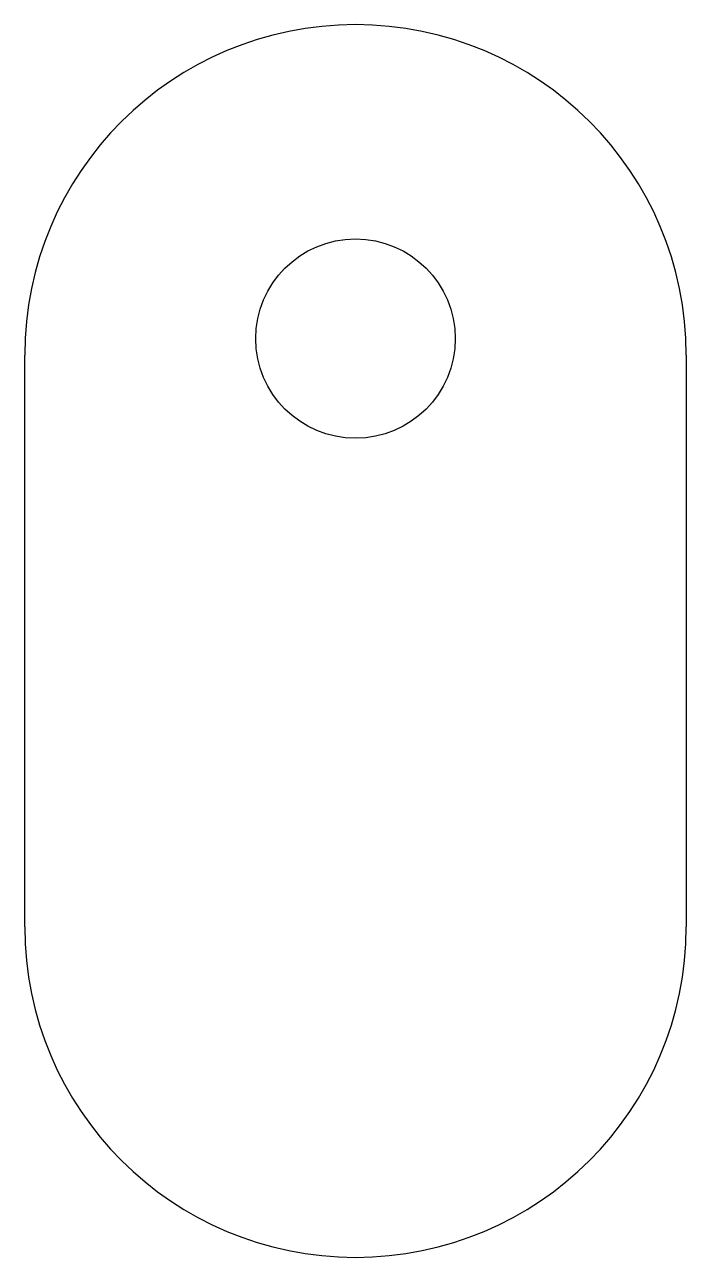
# Model space of a CAD drawing. Extents: x -9.9 to 9.9, y -18.5 to 18.5.
import ezdxf

# ---------------------------------------------------------------- set-up
doc = ezdxf.new("R2010")
doc.units = 0
doc.layers.add('hcc', color=7, linetype='CONTINUOUS')

msp = doc.modelspace()

# ---------------------------------------------------------------- linework, layer by layer
at = {"layer": 'hcc'}
for p, q in [((3, 9.1), (3, 9.1, 1.1)), ((3, 9.1), (3, 9.1, 1.1)), ((-9.95, 8.6), (-9.95, 8.6, 1.1)), ((-9.95, -8.6), (-9.95, 8.6)), ((-9.95, -8.6, 1.1), (-9.95, 8.6, 1.1)), ((-9.95, 8.6), (-9.95, 8.6, 1.1)), ((-9.95, -8.6), (-9.95, 8.6)), ((-9.95, -8.6, 1.1), (-9.95, 8.6, 1.1)), ((9.95, 8.6), (9.95, 8.6, 1.1)), ((9.95, 8.6), (9.95, -8.6)), ((9.95, 8.6, 1.1), (9.95, -8.6, 1.1)), ((9.95, 8.6), (9.95, 8.6, 1.1)), ((9.95, 8.6), (9.95, -8.6)), ((9.95, 8.6, 1.1), (9.95, -8.6, 1.1)), ((-9.95, -8.6), (-9.95, -8.6, 1.1)), ((-9.95, -8.6), (-9.95, -8.6, 1.1)), ((9.95, -8.6), (9.95, -8.6, 1.1)), ((9.95, -8.6), (9.95, -8.6, 1.1))]:
    msp.add_line(p, q, dxfattribs=at)
msp.add_circle((0, 9.1), 3, dxfattribs=at)
msp.add_circle((0, 9.1), 3, dxfattribs=at)
msp.add_circle((0, 9.1), 3, dxfattribs=at)
msp.add_circle((0, 9.1), 3, dxfattribs=at)
for centre, start, end in [((0, 8.6), 0, 180), ((0, 8.6, 1.1), 0, 180), ((0, 8.6), 0, 180), ((0, 8.6, 1.1), 0, 180), ((0, -8.6), -180, 0), ((0, -8.6, 1.1), -180, 0), ((0, -8.6), -180, 0), ((0, -8.6, 1.1), -180, 0)]:
    msp.add_arc(centre, 9.95, start, end, dxfattribs=at)

doc.saveas('drawing.dxf')
